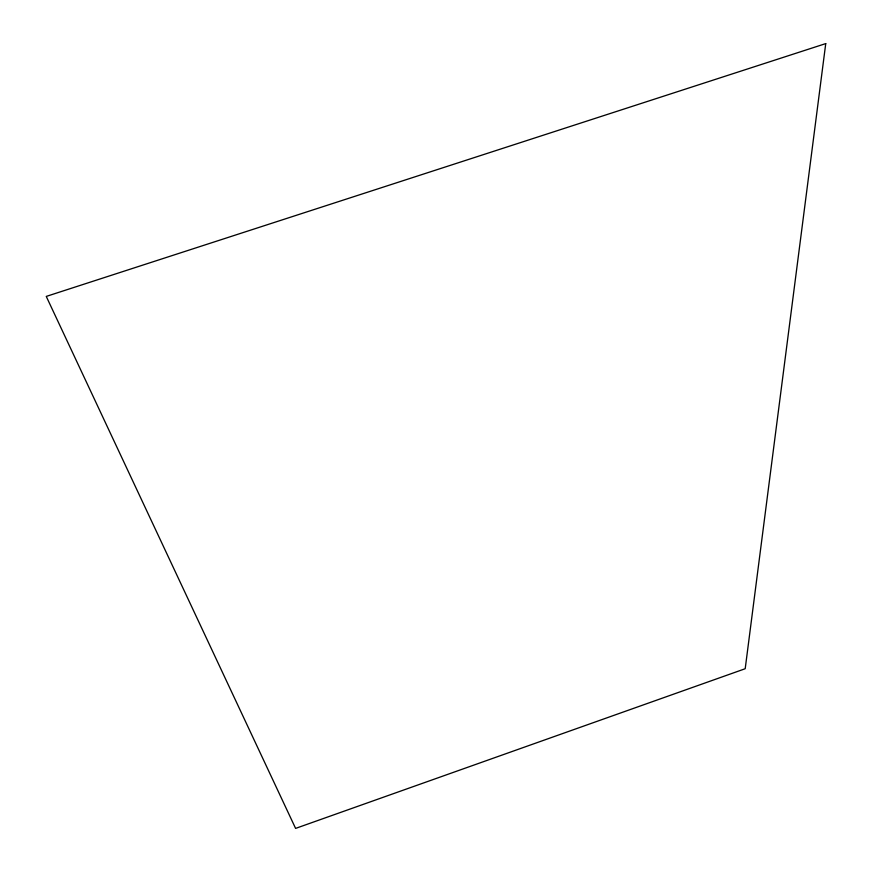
<?xml version="1.0" encoding="UTF-8"?>
<svg xmlns="http://www.w3.org/2000/svg" width="872" height="872" viewBox="0 0 872 872"><rect width="100%" height="100%" fill="white"/><g stroke="black" fill="none" stroke-linecap="round" stroke-linejoin="round"><path stroke-width="1.31" d="M825.74 43.6L745.2 668.726L295.597 828.4L46.26 296.415L825.74 43.6"/></g></svg>
